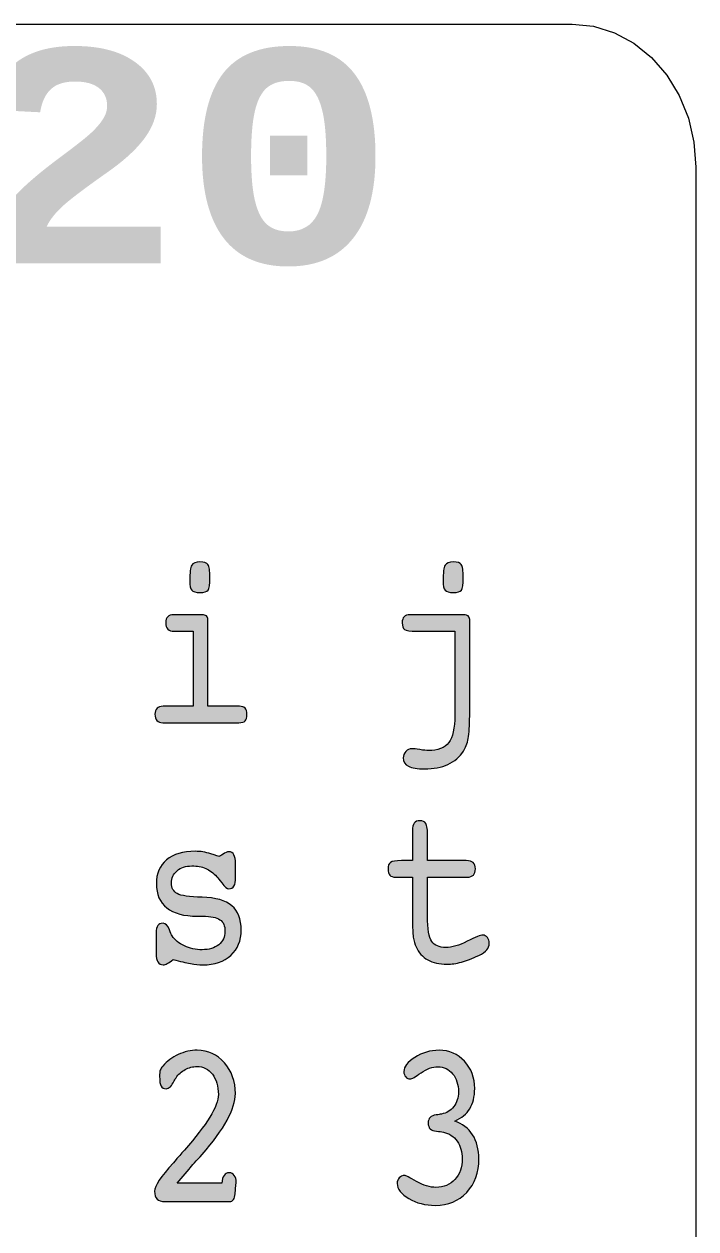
# Model space of a CAD drawing. Header units: inches. Extents: x 3 to 262, y 196 to 297.
# Drawn here: x 90.38 to 117.49, y 242.65 to 291.28 of the extents above; entities that cross this region are included whole.
import ezdxf

# ---------------------------------------------------------------- set-up
doc = ezdxf.new("R2010")
doc.units = ezdxf.units.IN
doc.header["$MEASUREMENT"] = 0
doc.layers.add('Engrave', color=7, linetype='Continuous')
doc.layers.add('LaserCut', color=7, linetype='Continuous')

msp = doc.modelspace()

# ---------------------------------------------------------------- hatches: boundary and pattern name
at = {"layer": 'Engrave', "true_color": 0xffffff}
h = msp.add_hatch(color=7, dxfattribs=at)
h.dxf.hatch_style = 2
edge = h.paths.add_edge_path()
edge.add_spline(control_points=[(97.07, 268.8), (97.07, 269.14), (97.096, 269.354), (97.147, 269.442), (97.198, 269.53), (97.308, 269.574), (97.477, 269.574), (97.64, 269.574), (97.748, 269.537), (97.801, 269.463), (97.853, 269.389), (97.88, 269.214), (97.88, 268.937), (97.88, 268.667), (97.855, 268.499), (97.807, 268.435), (97.758, 268.37), (97.648, 268.338), (97.477, 268.338), (97.308, 268.338), (97.198, 268.368), (97.147, 268.428), (97.096, 268.487), (97.07, 268.612), (97.07, 268.8), (97.07, 268.8), (97.07, 268.8), (97.07, 268.8)], knot_values=[0, 0, 0, 0, 1, 1, 1, 2, 2, 2, 3, 3, 3, 4, 4, 4, 5, 5, 5, 6, 6, 6, 7, 7, 7, 8, 8, 8, 9, 9, 9, 9], degree=3, periodic=1)
edge = h.paths.add_edge_path()
edge.add_spline(control_points=[(97.801, 263.748), (97.801, 263.748), (99.069, 263.748), (99.069, 263.748), (99.172, 263.748), (99.248, 263.722), (99.297, 263.67), (99.345, 263.618), (99.37, 263.536), (99.37, 263.422), (99.37, 263.293), (99.346, 263.204), (99.301, 263.156), (99.254, 263.107), (99.169, 263.083), (99.045, 263.083), (99.045, 263.083), (95.979, 263.083), (95.979, 263.083), (95.874, 263.083), (95.795, 263.111), (95.742, 263.168), (95.689, 263.224), (95.663, 263.309), (95.663, 263.422), (95.663, 263.532), (95.691, 263.614), (95.746, 263.667), (95.801, 263.721), (95.884, 263.748), (95.995, 263.748), (95.995, 263.748), (97.2, 263.748), (97.2, 263.748), (97.2, 263.748), (97.2, 266.771), (97.2, 266.771), (97.2, 266.771), (96.429, 266.771), (96.429, 266.771), (96.321, 266.771), (96.239, 266.801), (96.183, 266.859), (96.126, 266.917), (96.097, 267.001), (96.097, 267.111), (96.097, 267.221), (96.124, 267.304), (96.177, 267.359), (96.23, 267.414), (96.308, 267.442), (96.414, 267.442), (96.414, 267.442), (97.571, 267.442), (97.571, 267.442), (97.643, 267.442), (97.699, 267.424), (97.739, 267.39), (97.78, 267.355), (97.801, 267.308), (97.801, 267.248), (97.801, 267.248), (97.801, 263.748), (97.801, 263.748), (97.801, 263.748), (97.801, 263.748), (97.801, 263.748)], knot_values=[0, 0, 0, 0, 1, 1, 1, 2, 2, 2, 3, 3, 3, 4, 4, 4, 5, 5, 5, 6, 6, 6, 7, 7, 7, 8, 8, 8, 9, 9, 9, 10, 10, 10, 11, 11, 11, 12, 12, 12, 13, 13, 13, 14, 14, 14, 15, 15, 15, 16, 16, 16, 17, 17, 17, 18, 18, 18, 19, 19, 19, 20, 20, 20, 21, 21, 21, 22, 22, 22, 22], degree=3, periodic=1)
h = msp.add_hatch(color=7, dxfattribs=at)
h.dxf.hatch_style = 2
edge = h.paths.add_edge_path()
edge.add_spline(control_points=[(107.292, 268.8), (107.292, 269.137), (107.318, 269.35), (107.371, 269.44), (107.423, 269.529), (107.536, 269.574), (107.707, 269.574), (107.868, 269.574), (107.974, 269.538), (108.025, 269.465), (108.077, 269.393), (108.102, 269.217), (108.102, 268.937), (108.102, 268.66), (108.079, 268.491), (108.031, 268.43), (107.984, 268.369), (107.875, 268.338), (107.707, 268.338), (107.536, 268.338), (107.423, 268.369), (107.371, 268.43), (107.318, 268.491), (107.292, 268.615), (107.292, 268.8), (107.292, 268.8), (107.292, 268.8), (107.292, 268.8)], knot_values=[0, 0, 0, 0, 1, 1, 1, 2, 2, 2, 3, 3, 3, 4, 4, 4, 5, 5, 5, 6, 6, 6, 7, 7, 7, 8, 8, 8, 9, 9, 9, 9], degree=3, periodic=1)
edge = h.paths.add_edge_path()
edge.add_spline(control_points=[(108.363, 263.361), (108.363, 262.962), (108.343, 262.658), (108.303, 262.45), (108.264, 262.243), (108.199, 262.07), (108.11, 261.931), (107.96, 261.699), (107.752, 261.522), (107.485, 261.401), (107.22, 261.279), (106.907, 261.219), (106.549, 261.219), (106.251, 261.219), (106.033, 261.255), (105.893, 261.328), (105.754, 261.4), (105.684, 261.512), (105.684, 261.663), (105.684, 261.76), (105.717, 261.846), (105.784, 261.92), (105.852, 261.993), (105.932, 262.031), (106.023, 262.031), (106.095, 262.031), (106.205, 262.019), (106.356, 261.995), (106.506, 261.972), (106.619, 261.96), (106.695, 261.96), (107.08, 261.96), (107.354, 262.066), (107.517, 262.278), (107.68, 262.491), (107.762, 262.858), (107.762, 263.38), (107.762, 263.38), (107.762, 266.771), (107.762, 266.771), (107.762, 266.771), (106.217, 266.771), (106.217, 266.771), (105.962, 266.771), (105.802, 266.796), (105.737, 266.845), (105.673, 266.894), (105.64, 266.983), (105.64, 267.111), (105.64, 267.221), (105.666, 267.304), (105.72, 267.359), (105.772, 267.414), (105.851, 267.442), (105.957, 267.442), (105.957, 267.442), (108.134, 267.442), (108.134, 267.442), (108.205, 267.442), (108.261, 267.424), (108.301, 267.39), (108.343, 267.355), (108.363, 267.308), (108.363, 267.248), (108.363, 267.248), (108.363, 263.361), (108.363, 263.361), (108.363, 263.361), (108.363, 263.361), (108.363, 263.361)], knot_values=[0, 0, 0, 0, 1, 1, 1, 2, 2, 2, 3, 3, 3, 4, 4, 4, 5, 5, 5, 6, 6, 6, 7, 7, 7, 8, 8, 8, 9, 9, 9, 10, 10, 10, 11, 11, 11, 12, 12, 12, 13, 13, 13, 14, 14, 14, 15, 15, 15, 16, 16, 16, 17, 17, 17, 18, 18, 18, 19, 19, 19, 20, 20, 20, 21, 21, 21, 22, 22, 22, 23, 23, 23, 23], degree=3, periodic=1)
h = msp.add_hatch(color=7, dxfattribs=at)
h.dxf.hatch_style = 2
edge = h.paths.add_edge_path()
edge.add_spline(control_points=[(108.225, 257.516), (108.354, 257.516), (108.448, 257.489), (108.507, 257.436), (108.567, 257.382), (108.596, 257.297), (108.596, 257.181), (108.596, 257.071), (108.568, 256.988), (108.514, 256.933), (108.458, 256.878), (108.375, 256.851), (108.264, 256.851), (108.264, 256.851), (106.664, 256.851), (106.664, 256.851), (106.664, 256.851), (106.664, 255.275), (106.664, 255.275), (106.664, 254.759), (106.72, 254.419), (106.832, 254.256), (106.944, 254.092), (107.135, 254.011), (107.406, 254.011), (107.647, 254.011), (107.933, 254.094), (108.268, 254.261), (108.603, 254.427), (108.81, 254.511), (108.888, 254.511), (108.962, 254.511), (109.025, 254.479), (109.076, 254.416), (109.127, 254.353), (109.153, 254.276), (109.153, 254.185), (109.153, 254.081), (109.121, 253.991), (109.056, 253.914), (108.992, 253.837), (108.882, 253.762), (108.726, 253.69), (108.469, 253.567), (108.236, 253.478), (108.029, 253.421), (107.822, 253.364), (107.628, 253.336), (107.446, 253.336), (107.138, 253.336), (106.879, 253.395), (106.67, 253.513), (106.46, 253.631), (106.304, 253.806), (106.201, 254.039), (106.149, 254.149), (106.111, 254.279), (106.089, 254.43), (106.066, 254.581), (106.055, 254.814), (106.055, 255.128), (106.055, 255.128), (106.055, 256.851), (106.055, 256.851), (106.055, 256.851), (105.384, 256.851), (105.384, 256.851), (105.273, 256.851), (105.192, 256.876), (105.142, 256.928), (105.093, 256.98), (105.067, 257.065), (105.067, 257.181), (105.067, 257.31), (105.101, 257.398), (105.17, 257.445), (105.239, 257.492), (105.385, 257.516), (105.609, 257.516), (105.609, 257.516), (106.055, 257.516), (106.055, 257.516), (106.055, 257.516), (106.055, 258.733), (106.055, 258.733), (106.055, 258.868), (106.08, 258.968), (106.128, 259.032), (106.177, 259.097), (106.253, 259.129), (106.356, 259.129), (106.472, 259.129), (106.552, 259.09), (106.597, 259.011), (106.641, 258.933), (106.664, 258.753), (106.664, 258.473), (106.664, 258.473), (106.664, 257.516), (106.664, 257.516), (106.664, 257.516), (108.225, 257.516), (108.225, 257.516), (108.225, 257.516), (108.225, 257.516), (108.225, 257.516)], knot_values=[0, 0, 0, 0, 1, 1, 1, 2, 2, 2, 3, 3, 3, 4, 4, 4, 5, 5, 5, 6, 6, 6, 7, 7, 7, 8, 8, 8, 9, 9, 9, 10, 10, 10, 11, 11, 11, 12, 12, 12, 13, 13, 13, 14, 14, 14, 15, 15, 15, 16, 16, 16, 17, 17, 17, 18, 18, 18, 19, 19, 19, 20, 20, 20, 21, 21, 21, 22, 22, 22, 23, 23, 23, 24, 24, 24, 25, 25, 25, 26, 26, 26, 27, 27, 27, 28, 28, 28, 29, 29, 29, 30, 30, 30, 31, 31, 31, 32, 32, 32, 33, 33, 33, 34, 34, 34, 35, 35, 35, 35], degree=3, periodic=1)
h = msp.add_hatch(color=7, dxfattribs=at)
h.dxf.hatch_style = 2
edge = h.paths.add_edge_path()
edge.add_spline(control_points=[(95.711, 253.76), (95.711, 253.76), (95.711, 254.6), (95.711, 254.6), (95.711, 254.739), (95.732, 254.838), (95.776, 254.897), (95.819, 254.957), (95.89, 254.987), (95.987, 254.987), (96.095, 254.987), (96.181, 254.899), (96.244, 254.723), (96.286, 254.616), (96.324, 254.536), (96.359, 254.482), (96.469, 254.312), (96.632, 254.176), (96.848, 254.074), (97.065, 253.972), (97.303, 253.921), (97.564, 253.921), (97.843, 253.921), (98.067, 253.989), (98.235, 254.124), (98.404, 254.259), (98.488, 254.437), (98.488, 254.657), (98.488, 254.88), (98.421, 255.039), (98.285, 255.133), (98.149, 255.228), (97.917, 255.275), (97.587, 255.275), (97.587, 255.275), (97.37, 255.275), (97.37, 255.275), (96.833, 255.275), (96.423, 255.387), (96.141, 255.61), (95.86, 255.833), (95.718, 256.157), (95.718, 256.582), (95.718, 256.997), (95.856, 257.319), (96.131, 257.549), (96.407, 257.778), (96.793, 257.893), (97.291, 257.893), (97.494, 257.893), (97.701, 257.859), (97.912, 257.792), (98.122, 257.724), (98.233, 257.69), (98.244, 257.69), (98.273, 257.69), (98.328, 257.721), (98.409, 257.782), (98.491, 257.844), (98.571, 257.874), (98.65, 257.874), (98.74, 257.874), (98.807, 257.835), (98.85, 257.756), (98.893, 257.678), (98.915, 257.56), (98.915, 257.403), (98.915, 257.403), (98.915, 256.851), (98.915, 256.851), (98.915, 256.684), (98.894, 256.564), (98.851, 256.49), (98.809, 256.416), (98.743, 256.379), (98.65, 256.379), (98.571, 256.379), (98.474, 256.459), (98.358, 256.619), (98.276, 256.729), (98.209, 256.813), (98.156, 256.869), (98.016, 257.024), (97.867, 257.134), (97.71, 257.202), (97.552, 257.27), (97.366, 257.303), (97.153, 257.303), (96.905, 257.303), (96.706, 257.238), (96.554, 257.108), (96.403, 256.977), (96.327, 256.811), (96.327, 256.61), (96.327, 256.412), (96.405, 256.27), (96.56, 256.185), (96.715, 256.1), (97.05, 256.052), (97.564, 256.039), (98.111, 256.023), (98.512, 255.91), (98.765, 255.697), (99.018, 255.485), (99.144, 255.157), (99.144, 254.714), (99.144, 254.289), (99.005, 253.949), (98.725, 253.694), (98.446, 253.44), (98.069, 253.312), (97.595, 253.312), (97.445, 253.312), (97.278, 253.329), (97.094, 253.362), (96.909, 253.395), (96.677, 253.451), (96.398, 253.529), (96.305, 253.457), (96.227, 253.403), (96.161, 253.367), (96.095, 253.33), (96.04, 253.312), (95.995, 253.312), (95.903, 253.312), (95.832, 253.351), (95.784, 253.428), (95.735, 253.505), (95.711, 253.616), (95.711, 253.76), (95.711, 253.76), (95.711, 253.76), (95.711, 253.76)], knot_values=[0, 0, 0, 0, 1, 1, 1, 2, 2, 2, 3, 3, 3, 4, 4, 4, 5, 5, 5, 6, 6, 6, 7, 7, 7, 8, 8, 8, 9, 9, 9, 10, 10, 10, 11, 11, 11, 12, 12, 12, 13, 13, 13, 14, 14, 14, 15, 15, 15, 16, 16, 16, 17, 17, 17, 18, 18, 18, 19, 19, 19, 20, 20, 20, 21, 21, 21, 22, 22, 22, 23, 23, 23, 24, 24, 24, 25, 25, 25, 26, 26, 26, 27, 27, 27, 28, 28, 28, 29, 29, 29, 30, 30, 30, 31, 31, 31, 32, 32, 32, 33, 33, 33, 34, 34, 34, 35, 35, 35, 36, 36, 36, 37, 37, 37, 38, 38, 38, 39, 39, 39, 40, 40, 40, 41, 41, 41, 42, 42, 42, 43, 43, 43, 44, 44, 44, 44], degree=3, periodic=1)
h = msp.add_hatch(color=7, dxfattribs=at)
h.dxf.hatch_style = 2
edge = h.paths.add_edge_path()
edge.add_spline(control_points=[(96.058, 243.759), (95.919, 243.759), (95.816, 243.793), (95.748, 243.861), (95.681, 243.928), (95.647, 244.033), (95.647, 244.174), (95.647, 244.379), (95.9, 244.762), (96.406, 245.325), (96.406, 245.325), (96.52, 245.457), (96.52, 245.457), (96.597, 245.546), (96.707, 245.671), (96.853, 245.835), (97.763, 246.86), (98.22, 247.607), (98.22, 248.076), (98.22, 248.412), (98.14, 248.685), (97.978, 248.894), (97.818, 249.103), (97.61, 249.208), (97.354, 249.208), (97.188, 249.208), (97.03, 249.167), (96.878, 249.085), (96.726, 249.004), (96.605, 248.893), (96.513, 248.755), (96.497, 248.73), (96.472, 248.687), (96.438, 248.628), (96.34, 248.417), (96.231, 248.312), (96.11, 248.312), (96.015, 248.312), (95.948, 248.346), (95.908, 248.415), (95.869, 248.485), (95.849, 248.617), (95.849, 248.812), (95.849, 248.925), (95.858, 249.008), (95.876, 249.059), (95.895, 249.111), (95.929, 249.167), (95.979, 249.227), (96.148, 249.422), (96.356, 249.577), (96.605, 249.691), (96.854, 249.806), (97.11, 249.864), (97.37, 249.864), (97.808, 249.864), (98.173, 249.695), (98.466, 249.359), (98.76, 249.023), (98.907, 248.609), (98.907, 248.118), (98.907, 247.502), (98.459, 246.683), (97.564, 245.66), (97.334, 245.406), (97.159, 245.206), (97.038, 245.061), (97.038, 245.061), (96.552, 244.505), (96.552, 244.505), (96.552, 244.505), (98.358, 244.505), (98.358, 244.505), (98.368, 244.64), (98.399, 244.743), (98.451, 244.814), (98.502, 244.884), (98.571, 244.92), (98.658, 244.92), (98.745, 244.92), (98.813, 244.885), (98.864, 244.816), (98.913, 244.747), (98.939, 244.652), (98.939, 244.533), (98.939, 244.523), (98.938, 244.507), (98.935, 244.483), (98.932, 244.46), (98.931, 244.443), (98.931, 244.434), (98.931, 244.434), (98.899, 244.071), (98.899, 244.071), (98.891, 243.973), (98.867, 243.897), (98.828, 243.842), (98.789, 243.787), (98.737, 243.759), (98.674, 243.759), (98.674, 243.759), (96.058, 243.759), (96.058, 243.759), (96.058, 243.759), (96.058, 243.759), (96.058, 243.759)], knot_values=[0, 0, 0, 0, 1, 1, 1, 2, 2, 2, 3, 3, 3, 4, 4, 4, 5, 5, 5, 6, 6, 6, 7, 7, 7, 8, 8, 8, 9, 9, 9, 10, 10, 10, 11, 11, 11, 12, 12, 12, 13, 13, 13, 14, 14, 14, 15, 15, 15, 16, 16, 16, 17, 17, 17, 18, 18, 18, 19, 19, 19, 20, 20, 20, 21, 21, 21, 22, 22, 22, 23, 23, 23, 24, 24, 24, 25, 25, 25, 26, 26, 26, 27, 27, 27, 28, 28, 28, 29, 29, 29, 30, 30, 30, 31, 31, 31, 32, 32, 32, 33, 33, 33, 34, 34, 34, 35, 35, 35, 35], degree=3, periodic=1)
h = msp.add_hatch(color=7, dxfattribs=at)
h.dxf.hatch_style = 2
edge = h.paths.add_edge_path()
edge.add_spline(control_points=[(107.762, 247.005), (108.07, 246.904), (108.31, 246.721), (108.479, 246.455), (108.649, 246.189), (108.735, 245.865), (108.735, 245.481), (108.735, 244.931), (108.571, 244.48), (108.244, 244.13), (107.918, 243.779), (107.495, 243.604), (106.976, 243.604), (106.575, 243.604), (106.22, 243.696), (105.907, 243.88), (105.595, 244.064), (105.438, 244.265), (105.438, 244.485), (105.438, 244.58), (105.467, 244.658), (105.524, 244.719), (105.58, 244.78), (105.65, 244.811), (105.731, 244.811), (105.776, 244.811), (105.939, 244.731), (106.22, 244.571), (106.5, 244.41), (106.761, 244.33), (107.004, 244.33), (107.317, 244.33), (107.572, 244.437), (107.768, 244.651), (107.964, 244.865), (108.063, 245.141), (108.063, 245.481), (108.063, 245.761), (107.995, 245.998), (107.859, 246.191), (107.723, 246.385), (107.537, 246.508), (107.3, 246.561), (107.228, 246.577), (107.135, 246.59), (107.02, 246.599), (106.798, 246.615), (106.688, 246.725), (106.688, 246.93), (106.688, 247.115), (106.796, 247.223), (107.011, 247.255), (107.096, 247.264), (107.166, 247.275), (107.221, 247.288), (107.426, 247.326), (107.592, 247.426), (107.719, 247.59), (107.845, 247.753), (107.909, 247.952), (107.909, 248.184), (107.909, 248.483), (107.831, 248.727), (107.676, 248.916), (107.52, 249.104), (107.322, 249.199), (107.082, 249.199), (106.861, 249.199), (106.635, 249.117), (106.401, 248.953), (106.168, 248.79), (106.022, 248.708), (105.964, 248.708), (105.89, 248.708), (105.829, 248.736), (105.781, 248.793), (105.732, 248.849), (105.708, 248.92), (105.708, 249.005), (105.708, 249.197), (105.855, 249.388), (106.15, 249.578), (106.445, 249.769), (106.772, 249.864), (107.13, 249.864), (107.541, 249.864), (107.883, 249.715), (108.155, 249.418), (108.428, 249.121), (108.565, 248.755), (108.565, 248.321), (108.565, 247.991), (108.499, 247.719), (108.369, 247.505), (108.239, 247.291), (108.036, 247.124), (107.762, 247.005), (107.762, 247.005), (107.762, 247.005), (107.762, 247.005)], knot_values=[0, 0, 0, 0, 1, 1, 1, 2, 2, 2, 3, 3, 3, 4, 4, 4, 5, 5, 5, 6, 6, 6, 7, 7, 7, 8, 8, 8, 9, 9, 9, 10, 10, 10, 11, 11, 11, 12, 12, 12, 13, 13, 13, 14, 14, 14, 15, 15, 15, 16, 16, 16, 17, 17, 17, 18, 18, 18, 19, 19, 19, 20, 20, 20, 21, 21, 21, 22, 22, 22, 23, 23, 23, 24, 24, 24, 25, 25, 25, 26, 26, 26, 27, 27, 27, 28, 28, 28, 29, 29, 29, 30, 30, 30, 31, 31, 31, 32, 32, 32, 33, 33, 33, 33], degree=3, periodic=1)

# ---------------------------------------------------------------- linework, layer by layer
at = {"layer": 'Engrave', "lineweight": 0}
for points, knots in [([(97.07, 268.8), (97.07, 269.14), (97.096, 269.354), (97.147, 269.442), (97.198, 269.53), (97.308, 269.574), (97.477, 269.574), (97.64, 269.574), (97.748, 269.537), (97.801, 269.463), (97.853, 269.389), (97.88, 269.214), (97.88, 268.937), (97.88, 268.667), (97.855, 268.499), (97.807, 268.435), (97.758, 268.37), (97.648, 268.338), (97.477, 268.338), (97.308, 268.338), (97.198, 268.368), (97.147, 268.428), (97.096, 268.487), (97.07, 268.612), (97.07, 268.8), (97.07, 268.8), (97.07, 268.8), (97.07, 268.8)], [0, 0, 0, 0, 1, 1, 1, 2, 2, 2, 3, 3, 3, 4, 4, 4, 5, 5, 5, 6, 6, 6, 7, 7, 7, 8, 8, 8, 9, 9, 9, 9]), ([(107.292, 268.8), (107.292, 269.137), (107.318, 269.35), (107.371, 269.44), (107.423, 269.529), (107.536, 269.574), (107.707, 269.574), (107.868, 269.574), (107.974, 269.538), (108.025, 269.465), (108.077, 269.393), (108.102, 269.217), (108.102, 268.937), (108.102, 268.66), (108.079, 268.491), (108.031, 268.43), (107.984, 268.369), (107.875, 268.338), (107.707, 268.338), (107.536, 268.338), (107.423, 268.369), (107.371, 268.43), (107.318, 268.491), (107.292, 268.615), (107.292, 268.8), (107.292, 268.8), (107.292, 268.8), (107.292, 268.8)], [0, 0, 0, 0, 1, 1, 1, 2, 2, 2, 3, 3, 3, 4, 4, 4, 5, 5, 5, 6, 6, 6, 7, 7, 7, 8, 8, 8, 9, 9, 9, 9]), ([(97.801, 263.748), (97.801, 263.748), (99.069, 263.748), (99.069, 263.748), (99.172, 263.748), (99.248, 263.722), (99.297, 263.67), (99.345, 263.618), (99.37, 263.536), (99.37, 263.422), (99.37, 263.293), (99.346, 263.204), (99.301, 263.156), (99.254, 263.107), (99.169, 263.083), (99.045, 263.083), (99.045, 263.083), (95.979, 263.083), (95.979, 263.083), (95.874, 263.083), (95.795, 263.111), (95.742, 263.168), (95.689, 263.224), (95.663, 263.309), (95.663, 263.422), (95.663, 263.532), (95.691, 263.614), (95.746, 263.667), (95.801, 263.721), (95.884, 263.748), (95.995, 263.748), (95.995, 263.748), (97.2, 263.748), (97.2, 263.748), (97.2, 263.748), (97.2, 266.771), (97.2, 266.771), (97.2, 266.771), (96.429, 266.771), (96.429, 266.771), (96.321, 266.771), (96.239, 266.801), (96.183, 266.859), (96.126, 266.917), (96.097, 267.001), (96.097, 267.111), (96.097, 267.221), (96.124, 267.304), (96.177, 267.359), (96.23, 267.414), (96.308, 267.442), (96.414, 267.442), (96.414, 267.442), (97.571, 267.442), (97.571, 267.442), (97.643, 267.442), (97.699, 267.424), (97.739, 267.39), (97.78, 267.355), (97.801, 267.308), (97.801, 267.248), (97.801, 267.248), (97.801, 263.748), (97.801, 263.748), (97.801, 263.748), (97.801, 263.748), (97.801, 263.748)], [0, 0, 0, 0, 1, 1, 1, 2, 2, 2, 3, 3, 3, 4, 4, 4, 5, 5, 5, 6, 6, 6, 7, 7, 7, 8, 8, 8, 9, 9, 9, 10, 10, 10, 11, 11, 11, 12, 12, 12, 13, 13, 13, 14, 14, 14, 15, 15, 15, 16, 16, 16, 17, 17, 17, 18, 18, 18, 19, 19, 19, 20, 20, 20, 21, 21, 21, 22, 22, 22, 22]), ([(108.363, 263.361), (108.363, 262.962), (108.343, 262.658), (108.303, 262.45), (108.264, 262.243), (108.199, 262.07), (108.11, 261.931), (107.96, 261.699), (107.752, 261.522), (107.485, 261.401), (107.22, 261.279), (106.907, 261.219), (106.549, 261.219), (106.251, 261.219), (106.033, 261.255), (105.893, 261.328), (105.754, 261.4), (105.684, 261.512), (105.684, 261.663), (105.684, 261.76), (105.717, 261.846), (105.784, 261.92), (105.852, 261.993), (105.932, 262.031), (106.023, 262.031), (106.095, 262.031), (106.205, 262.019), (106.356, 261.995), (106.506, 261.972), (106.619, 261.96), (106.695, 261.96), (107.08, 261.96), (107.354, 262.066), (107.517, 262.278), (107.68, 262.491), (107.762, 262.858), (107.762, 263.38), (107.762, 263.38), (107.762, 266.771), (107.762, 266.771), (107.762, 266.771), (106.217, 266.771), (106.217, 266.771), (105.962, 266.771), (105.802, 266.796), (105.737, 266.845), (105.673, 266.894), (105.64, 266.983), (105.64, 267.111), (105.64, 267.221), (105.666, 267.304), (105.72, 267.359), (105.772, 267.414), (105.851, 267.442), (105.957, 267.442), (105.957, 267.442), (108.134, 267.442), (108.134, 267.442), (108.205, 267.442), (108.261, 267.424), (108.301, 267.39), (108.343, 267.355), (108.363, 267.308), (108.363, 267.248), (108.363, 267.248), (108.363, 263.361), (108.363, 263.361), (108.363, 263.361), (108.363, 263.361), (108.363, 263.361)], [0, 0, 0, 0, 1, 1, 1, 2, 2, 2, 3, 3, 3, 4, 4, 4, 5, 5, 5, 6, 6, 6, 7, 7, 7, 8, 8, 8, 9, 9, 9, 10, 10, 10, 11, 11, 11, 12, 12, 12, 13, 13, 13, 14, 14, 14, 15, 15, 15, 16, 16, 16, 17, 17, 17, 18, 18, 18, 19, 19, 19, 20, 20, 20, 21, 21, 21, 22, 22, 22, 23, 23, 23, 23]), ([(108.225, 257.516), (108.354, 257.516), (108.448, 257.489), (108.507, 257.436), (108.567, 257.382), (108.596, 257.297), (108.596, 257.181), (108.596, 257.071), (108.568, 256.988), (108.514, 256.933), (108.458, 256.878), (108.375, 256.851), (108.264, 256.851), (108.264, 256.851), (106.664, 256.851), (106.664, 256.851), (106.664, 256.851), (106.664, 255.275), (106.664, 255.275), (106.664, 254.759), (106.72, 254.419), (106.832, 254.256), (106.944, 254.092), (107.135, 254.011), (107.406, 254.011), (107.647, 254.011), (107.933, 254.094), (108.268, 254.261), (108.603, 254.427), (108.81, 254.511), (108.888, 254.511), (108.962, 254.511), (109.025, 254.479), (109.076, 254.416), (109.127, 254.353), (109.153, 254.276), (109.153, 254.185), (109.153, 254.081), (109.121, 253.991), (109.056, 253.914), (108.992, 253.837), (108.882, 253.762), (108.726, 253.69), (108.469, 253.567), (108.236, 253.478), (108.029, 253.421), (107.822, 253.364), (107.628, 253.336), (107.446, 253.336), (107.138, 253.336), (106.879, 253.395), (106.67, 253.513), (106.46, 253.631), (106.304, 253.806), (106.201, 254.039), (106.149, 254.149), (106.111, 254.279), (106.089, 254.43), (106.066, 254.581), (106.055, 254.814), (106.055, 255.128), (106.055, 255.128), (106.055, 256.851), (106.055, 256.851), (106.055, 256.851), (105.384, 256.851), (105.384, 256.851), (105.273, 256.851), (105.192, 256.876), (105.142, 256.928), (105.093, 256.98), (105.067, 257.065), (105.067, 257.181), (105.067, 257.31), (105.101, 257.398), (105.17, 257.445), (105.239, 257.492), (105.385, 257.516), (105.609, 257.516), (105.609, 257.516), (106.055, 257.516), (106.055, 257.516), (106.055, 257.516), (106.055, 258.733), (106.055, 258.733), (106.055, 258.868), (106.08, 258.968), (106.128, 259.032), (106.177, 259.097), (106.253, 259.129), (106.356, 259.129), (106.472, 259.129), (106.552, 259.09), (106.597, 259.011), (106.641, 258.933), (106.664, 258.753), (106.664, 258.473), (106.664, 258.473), (106.664, 257.516), (106.664, 257.516), (106.664, 257.516), (108.225, 257.516), (108.225, 257.516), (108.225, 257.516), (108.225, 257.516), (108.225, 257.516)], [0, 0, 0, 0, 1, 1, 1, 2, 2, 2, 3, 3, 3, 4, 4, 4, 5, 5, 5, 6, 6, 6, 7, 7, 7, 8, 8, 8, 9, 9, 9, 10, 10, 10, 11, 11, 11, 12, 12, 12, 13, 13, 13, 14, 14, 14, 15, 15, 15, 16, 16, 16, 17, 17, 17, 18, 18, 18, 19, 19, 19, 20, 20, 20, 21, 21, 21, 22, 22, 22, 23, 23, 23, 24, 24, 24, 25, 25, 25, 26, 26, 26, 27, 27, 27, 28, 28, 28, 29, 29, 29, 30, 30, 30, 31, 31, 31, 32, 32, 32, 33, 33, 33, 34, 34, 34, 35, 35, 35, 35]), ([(95.711, 253.76), (95.711, 253.76), (95.711, 254.6), (95.711, 254.6), (95.711, 254.739), (95.732, 254.838), (95.776, 254.897), (95.819, 254.957), (95.89, 254.987), (95.987, 254.987), (96.095, 254.987), (96.181, 254.899), (96.244, 254.723), (96.286, 254.616), (96.324, 254.536), (96.359, 254.482), (96.469, 254.312), (96.632, 254.176), (96.848, 254.074), (97.065, 253.972), (97.303, 253.921), (97.564, 253.921), (97.843, 253.921), (98.067, 253.989), (98.235, 254.124), (98.404, 254.259), (98.488, 254.437), (98.488, 254.657), (98.488, 254.88), (98.421, 255.039), (98.285, 255.133), (98.149, 255.228), (97.917, 255.275), (97.587, 255.275), (97.587, 255.275), (97.37, 255.275), (97.37, 255.275), (96.833, 255.275), (96.423, 255.387), (96.141, 255.61), (95.86, 255.833), (95.718, 256.157), (95.718, 256.582), (95.718, 256.997), (95.856, 257.319), (96.131, 257.549), (96.407, 257.778), (96.793, 257.893), (97.291, 257.893), (97.494, 257.893), (97.701, 257.859), (97.912, 257.792), (98.122, 257.724), (98.233, 257.69), (98.244, 257.69), (98.273, 257.69), (98.328, 257.721), (98.409, 257.782), (98.491, 257.844), (98.571, 257.874), (98.65, 257.874), (98.74, 257.874), (98.807, 257.835), (98.85, 257.756), (98.893, 257.678), (98.915, 257.56), (98.915, 257.403), (98.915, 257.403), (98.915, 256.851), (98.915, 256.851), (98.915, 256.684), (98.894, 256.564), (98.851, 256.49), (98.809, 256.416), (98.743, 256.379), (98.65, 256.379), (98.571, 256.379), (98.474, 256.459), (98.358, 256.619), (98.276, 256.729), (98.209, 256.813), (98.156, 256.869), (98.016, 257.024), (97.867, 257.134), (97.71, 257.202), (97.552, 257.27), (97.366, 257.303), (97.153, 257.303), (96.905, 257.303), (96.706, 257.238), (96.554, 257.108), (96.403, 256.977), (96.327, 256.811), (96.327, 256.61), (96.327, 256.412), (96.405, 256.27), (96.56, 256.185), (96.715, 256.1), (97.05, 256.052), (97.564, 256.039), (98.111, 256.023), (98.512, 255.91), (98.765, 255.697), (99.018, 255.485), (99.144, 255.157), (99.144, 254.714), (99.144, 254.289), (99.005, 253.949), (98.725, 253.694), (98.446, 253.44), (98.069, 253.312), (97.595, 253.312), (97.445, 253.312), (97.278, 253.329), (97.094, 253.362), (96.909, 253.395), (96.677, 253.451), (96.398, 253.529), (96.305, 253.457), (96.227, 253.403), (96.161, 253.367), (96.095, 253.33), (96.04, 253.312), (95.995, 253.312), (95.903, 253.312), (95.832, 253.351), (95.784, 253.428), (95.735, 253.505), (95.711, 253.616), (95.711, 253.76), (95.711, 253.76), (95.711, 253.76), (95.711, 253.76)], [0, 0, 0, 0, 1, 1, 1, 2, 2, 2, 3, 3, 3, 4, 4, 4, 5, 5, 5, 6, 6, 6, 7, 7, 7, 8, 8, 8, 9, 9, 9, 10, 10, 10, 11, 11, 11, 12, 12, 12, 13, 13, 13, 14, 14, 14, 15, 15, 15, 16, 16, 16, 17, 17, 17, 18, 18, 18, 19, 19, 19, 20, 20, 20, 21, 21, 21, 22, 22, 22, 23, 23, 23, 24, 24, 24, 25, 25, 25, 26, 26, 26, 27, 27, 27, 28, 28, 28, 29, 29, 29, 30, 30, 30, 31, 31, 31, 32, 32, 32, 33, 33, 33, 34, 34, 34, 35, 35, 35, 36, 36, 36, 37, 37, 37, 38, 38, 38, 39, 39, 39, 40, 40, 40, 41, 41, 41, 42, 42, 42, 43, 43, 43, 44, 44, 44, 44]), ([(96.058, 243.759), (95.919, 243.759), (95.816, 243.793), (95.748, 243.861), (95.681, 243.928), (95.647, 244.033), (95.647, 244.174), (95.647, 244.379), (95.9, 244.762), (96.406, 245.325), (96.406, 245.325), (96.52, 245.457), (96.52, 245.457), (96.597, 245.546), (96.707, 245.671), (96.853, 245.835), (97.763, 246.86), (98.22, 247.607), (98.22, 248.076), (98.22, 248.412), (98.14, 248.685), (97.978, 248.894), (97.818, 249.103), (97.61, 249.208), (97.354, 249.208), (97.188, 249.208), (97.03, 249.167), (96.878, 249.085), (96.726, 249.004), (96.605, 248.893), (96.513, 248.755), (96.497, 248.73), (96.472, 248.687), (96.438, 248.628), (96.34, 248.417), (96.231, 248.312), (96.11, 248.312), (96.015, 248.312), (95.948, 248.346), (95.908, 248.415), (95.869, 248.485), (95.849, 248.617), (95.849, 248.812), (95.849, 248.925), (95.858, 249.008), (95.876, 249.059), (95.895, 249.111), (95.929, 249.167), (95.979, 249.227), (96.148, 249.422), (96.356, 249.577), (96.605, 249.691), (96.854, 249.806), (97.11, 249.864), (97.37, 249.864), (97.808, 249.864), (98.173, 249.695), (98.466, 249.359), (98.76, 249.023), (98.907, 248.609), (98.907, 248.118), (98.907, 247.502), (98.459, 246.683), (97.564, 245.66), (97.334, 245.406), (97.159, 245.206), (97.038, 245.061), (97.038, 245.061), (96.552, 244.505), (96.552, 244.505), (96.552, 244.505), (98.358, 244.505), (98.358, 244.505), (98.368, 244.64), (98.399, 244.743), (98.451, 244.814), (98.502, 244.884), (98.571, 244.92), (98.658, 244.92), (98.745, 244.92), (98.813, 244.885), (98.864, 244.816), (98.913, 244.747), (98.939, 244.652), (98.939, 244.533), (98.939, 244.523), (98.938, 244.507), (98.935, 244.483), (98.932, 244.46), (98.931, 244.443), (98.931, 244.434), (98.931, 244.434), (98.899, 244.071), (98.899, 244.071), (98.891, 243.973), (98.867, 243.897), (98.828, 243.842), (98.789, 243.787), (98.737, 243.759), (98.674, 243.759), (98.674, 243.759), (96.058, 243.759), (96.058, 243.759), (96.058, 243.759), (96.058, 243.759), (96.058, 243.759)], [0, 0, 0, 0, 1, 1, 1, 2, 2, 2, 3, 3, 3, 4, 4, 4, 5, 5, 5, 6, 6, 6, 7, 7, 7, 8, 8, 8, 9, 9, 9, 10, 10, 10, 11, 11, 11, 12, 12, 12, 13, 13, 13, 14, 14, 14, 15, 15, 15, 16, 16, 16, 17, 17, 17, 18, 18, 18, 19, 19, 19, 20, 20, 20, 21, 21, 21, 22, 22, 22, 23, 23, 23, 24, 24, 24, 25, 25, 25, 26, 26, 26, 27, 27, 27, 28, 28, 28, 29, 29, 29, 30, 30, 30, 31, 31, 31, 32, 32, 32, 33, 33, 33, 34, 34, 34, 35, 35, 35, 35]), ([(107.762, 247.005), (108.07, 246.904), (108.31, 246.721), (108.479, 246.455), (108.649, 246.189), (108.735, 245.865), (108.735, 245.481), (108.735, 244.931), (108.571, 244.48), (108.244, 244.13), (107.918, 243.779), (107.495, 243.604), (106.976, 243.604), (106.575, 243.604), (106.22, 243.696), (105.907, 243.88), (105.595, 244.064), (105.438, 244.265), (105.438, 244.485), (105.438, 244.58), (105.467, 244.658), (105.524, 244.719), (105.58, 244.78), (105.65, 244.811), (105.731, 244.811), (105.776, 244.811), (105.939, 244.731), (106.22, 244.571), (106.5, 244.41), (106.761, 244.33), (107.004, 244.33), (107.317, 244.33), (107.572, 244.437), (107.768, 244.651), (107.964, 244.865), (108.063, 245.141), (108.063, 245.481), (108.063, 245.761), (107.995, 245.998), (107.859, 246.191), (107.723, 246.385), (107.537, 246.508), (107.3, 246.561), (107.228, 246.577), (107.135, 246.59), (107.02, 246.599), (106.798, 246.615), (106.688, 246.725), (106.688, 246.93), (106.688, 247.115), (106.796, 247.223), (107.011, 247.255), (107.096, 247.264), (107.166, 247.275), (107.221, 247.288), (107.426, 247.326), (107.592, 247.426), (107.719, 247.59), (107.845, 247.753), (107.909, 247.952), (107.909, 248.184), (107.909, 248.483), (107.831, 248.727), (107.676, 248.916), (107.52, 249.104), (107.322, 249.199), (107.082, 249.199), (106.861, 249.199), (106.635, 249.117), (106.401, 248.953), (106.168, 248.79), (106.022, 248.708), (105.964, 248.708), (105.89, 248.708), (105.829, 248.736), (105.781, 248.793), (105.732, 248.849), (105.708, 248.92), (105.708, 249.005), (105.708, 249.197), (105.855, 249.388), (106.15, 249.578), (106.445, 249.769), (106.772, 249.864), (107.13, 249.864), (107.541, 249.864), (107.883, 249.715), (108.155, 249.418), (108.428, 249.121), (108.565, 248.755), (108.565, 248.321), (108.565, 247.991), (108.499, 247.719), (108.369, 247.505), (108.239, 247.291), (108.036, 247.124), (107.762, 247.005), (107.762, 247.005), (107.762, 247.005), (107.762, 247.005)], [0, 0, 0, 0, 1, 1, 1, 2, 2, 2, 3, 3, 3, 4, 4, 4, 5, 5, 5, 6, 6, 6, 7, 7, 7, 8, 8, 8, 9, 9, 9, 10, 10, 10, 11, 11, 11, 12, 12, 12, 13, 13, 13, 14, 14, 14, 15, 15, 15, 16, 16, 16, 17, 17, 17, 18, 18, 18, 19, 19, 19, 20, 20, 20, 21, 21, 21, 22, 22, 22, 23, 23, 23, 24, 24, 24, 25, 25, 25, 26, 26, 26, 27, 27, 27, 28, 28, 28, 29, 29, 29, 30, 30, 30, 31, 31, 31, 32, 32, 32, 33, 33, 33, 33])]:
    msp.add_open_spline(points, degree=3, knots=knots, dxfattribs=at)
at = {"layer": 'LaserCut', "color": 7, "lineweight": 9, "true_color": 0xffffff}
msp.add_lwpolyline([(11.103, 291.277), (112.493, 291.277), (113.361, 291.189), (114.203, 290.928), (114.992, 290.503), (115.707, 289.926), (116.323, 289.215), (116.823, 288.391), (117.191, 287.479), (117.416, 286.507), (117.493, 285.504), (117.493, 202.123), (117.431, 201.219), (117.248, 200.338), (116.948, 199.501), (116.538, 198.729), (116.029, 198.041), (115.432, 197.453), (114.763, 196.979), (114.037, 196.633), (113.275, 196.422), (112.493, 196.35), (11.103, 196.35)], dxfattribs=at)

# ---------------------------------------------------------------- texts
at = {"layer": 'Engrave', "color": 7, "true_color": 0xffffff, "insert": (27.502, 281.495), "char_height": 8.63601, "attachment_point": 7}
msp.add_mtext('\\fCourier New|b1|i0|c0|p34;\\W1;eth0:2020', dxfattribs=at)

doc.saveas('drawing.dxf')
